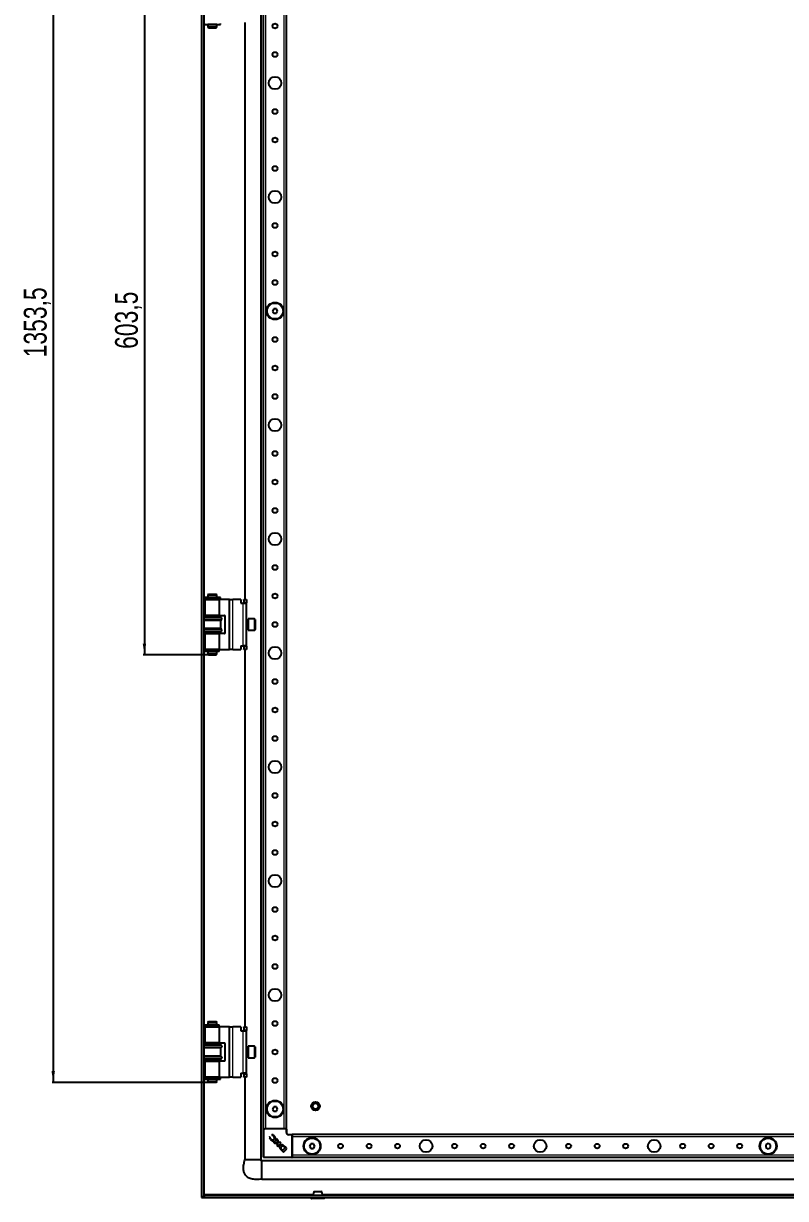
# Model space of a CAD drawing. Header units: millimetres. Extents: x -846 to 1944, y -811 to 1043.
# Drawn here: x 631 to 1299, y -674 to 356 of the extents above; entities that cross this region are included whole.
import ezdxf

# ---------------------------------------------------------------- set-up
doc = ezdxf.new("R2010")
doc.units = ezdxf.units.MM
doc.layers.add('FORMAT', color=7, linetype='Continuous')
doc.styles.add('SLDTEXTSTYLE0', font='TXT', dxfattribs={"width": 0.75})
doc.dimstyles.new('SLDDIMSTYLE0', dxfattribs={"dimtxt": 20, "dimasz": 10, "dimexe": 0, "dimexo": 0.0625, "dimgap": 5, "dimtad": 2, "dimdec": 1, "dimrnd": 1e-09, "dimzin": 12, "dimdsep": 46, "dimtxsty": 'SLDTEXTSTYLE0', "dimsah": 1, "dimcen": 0.09, "dimadec": 0, "dimazin": 3, "dimtfac": 1, "dimtofl": 0, "dimtmove": 0, "dimatfit": 3, "dimfxl": 0, "dimfrac": 2, "dimtolj": 1, "dimtzin": 12, "dimarcsym": 0})

# ---------------------------------------------------------------- blocks, each defined once
blk = doc.blocks.new('_D_7')
at = {"layer": 'FORMAT'}
for p, q in [((792.8, 781), (655.7, 781)), ((656.7, 781), (656.7, -572.5)), ((792.8, -572.5), (655.7, -572.5))]:
    blk.add_line(p, q, dxfattribs=at)
for points in [[(656.7, 781), (655.2, 771), (658.2, 771)], [(656.7, -572.5), (658.2, -562.5), (655.2, -562.5)]]:
    blk.add_solid(points, dxfattribs=at)
at = {"layer": 'FORMAT', "insert": (630.9, 63.6), "char_height": 20, "attachment_point": 1, "rotation": 90, "style": 'SLDTEXTSTYLE0'}
blk.add_mtext('1353,5', dxfattribs=at)
blk = doc.blocks.new('_D_9')
at = {"layer": 'FORMAT'}
for p, q in [((792.8, 406), (735.7, 406)), ((736.7, 406), (736.7, -197.5)), ((792.8, -197.5), (735.7, -197.5))]:
    blk.add_line(p, q, dxfattribs=at)
for points in [[(736.7, 406), (735.2, 396), (738.2, 396)], [(736.7, -197.5), (738.2, -187.5), (735.2, -187.5)]]:
    blk.add_solid(points, dxfattribs=at)
at = {"layer": 'FORMAT', "insert": (710.9, 71), "char_height": 20, "attachment_point": 1, "rotation": 90, "style": 'SLDTEXTSTYLE0'}
blk.add_mtext('603,5', dxfattribs=at)

msp = doc.modelspace()

# ---------------------------------------------------------------- linework, layer by layer
at = {"color": 7, "linetype": 'Continuous', "lineweight": 25}
for p, q in [((786.72, 881.72), (786.72, -673.28)), ((788.72, 881.72), (788.72, -673.28)), ((838.72, 848.72), (838.72, -640.28)), ((841.22, -613.28), (841.22, 821.72)), ((861.22, -613.28), (861.22, 821.72)), ((789.07, 356.42), (789.07, 355.52)), ((789.07, 355.52), (803.37, 355.52)), ((792.22, 355.47), (792.22, 353.47)), ((796.97, 355.47), (792.22, 355.47)), ((792.22, 353.47), (792.79, 352.47)), ((792.22, 353.47), (796.97, 353.47)), ((792.72, 355.52), (792.72, 355.47)), ((796.86, 352.47), (792.79, 352.47)), ((799.64, 352.47), (796.86, 352.47)), ((800.22, 355.47), (796.97, 355.47)), ((796.97, 353.47), (800.22, 353.47)), ((799.64, 352.47), (800.22, 353.47)), ((799.72, 355.47), (799.72, 355.52)), ((800.22, 353.47), (800.22, 355.47)), ((803.37, 355.52), (803.37, 356.42)), ((824.72, 357.22), (824.72, -148.78)), ((850.06, 106.22), (848.91, 104.22)), ((848.91, 104.22), (850.06, 102.22)), ((852.37, 106.22), (850.06, 106.22)), ((853.53, 104.22), (852.37, 106.22)), ((852.37, 102.22), (853.53, 104.22)), ((850.06, 102.22), (852.37, 102.22)), ((792.79, -144.03), (792.22, -145.03)), ((792.79, -144.03), (799.64, -144.03)), ((800.22, -145.03), (799.64, -144.03)), ((789.07, -147.08), (789.07, -147.98)), ((803.37, -147.08), (789.07, -147.08)), ((803.37, -147.98), (789.07, -147.98)), ((789.77, -148.78), (789.77, -162.78)), ((789.77, -148.78), (802.67, -148.78)), ((792.22, -145.03), (792.22, -147.03)), ((800.22, -145.03), (792.22, -145.03)), ((792.22, -147.03), (800.22, -147.03)), ((792.22, -148.03), (792.22, -148.78)), ((792.22, -148.03), (800.22, -148.03)), ((792.72, -147.03), (792.72, -147.08)), ((792.72, -147.98), (792.72, -148.03)), ((799.72, -147.08), (799.72, -147.03)), ((799.72, -148.03), (799.72, -147.98)), ((800.22, -147.03), (800.22, -145.03)), ((800.22, -148.78), (800.22, -148.03)), ((802.67, -162.78), (802.67, -148.78)), ((810.77, -148.78), (802.67, -148.78)), ((803.37, -147.98), (803.37, -147.08)), ((811.27, -148.78), (810.77, -148.78)), ((811.27, -148.78), (814.27, -148.78)), ((811.27, -192.78), (811.27, -148.78)), ((821.27, -148.78), (814.27, -148.78)), ((821.27, -148.78), (821.27, -152.08)), ((821.27, -152.08), (823.27, -152.08)), ((823.27, -152.08), (826.27, -152.08)), ((823.77, -148.78), (826.27, -148.78)), ((823.77, -149.28), (823.77, -148.78)), ((823.77, -149.28), (823.77, -151.28)), ((823.77, -151.78), (823.77, -151.28)), ((826.27, -151.78), (823.77, -151.78)), ((823.77, -151.78), (823.77, -152.08)), ((826.27, -148.78), (826.27, -149.28)), ((826.27, -149.28), (826.27, -151.28)), ((826.27, -151.28), (826.27, -151.78)), ((826.27, -152.08), (826.27, -151.78)), ((826.27, -189.48), (826.27, -152.08)), ((788.72, -163.78), (803.72, -163.78)), ((803.72, -164.38), (788.72, -164.38)), ((802.67, -162.78), (789.77, -162.78)), ((792.22, -162.78), (792.22, -163.78)), ((800.22, -163.78), (800.22, -162.78)), ((802.67, -162.78), (806.77, -162.78)), ((803.72, -164.38), (803.72, -163.78)), ((804.42, -165.06), (803.72, -164.38)), ((807.27, -163.28), (807.27, -178.28)), ((803.72, -167.18), (788.72, -167.18)), ((803.72, -174.38), (788.72, -174.38)), ((803.72, -167.18), (804.42, -166.49)), ((803.72, -174.38), (803.72, -167.18)), ((804.42, -175.06), (803.72, -174.38)), ((827.52, -167.78), (826.27, -167.78)), ((826.27, -173.78), (827.52, -173.78)), ((833.17, -165.78), (827.77, -165.78)), ((827.77, -165.78), (827.77, -175.1)), ((827.77, -175.1), (827.77, -175.78)), ((833.77, -166.38), (833.77, -174.58)), ((833.77, -174.58), (833.77, -175.18)), ((803.72, -177.18), (788.72, -177.18)), ((788.72, -177.78), (803.72, -177.78)), ((789.77, -178.78), (789.77, -192.78)), ((789.77, -178.78), (802.67, -178.78)), ((792.22, -177.78), (792.22, -178.78)), ((800.22, -178.78), (800.22, -177.78)), ((802.67, -192.78), (802.67, -178.78)), ((806.77, -178.78), (802.67, -178.78)), ((803.72, -177.18), (804.42, -176.49)), ((803.72, -177.78), (803.72, -177.18)), ((827.77, -175.78), (833.17, -175.78)), ((789.07, -193.58), (789.07, -194.48)), ((801.95, -193.58), (789.07, -193.58)), ((801.95, -194.48), (789.07, -194.48)), ((802.67, -192.78), (789.77, -192.78)), ((792.22, -192.78), (792.22, -193.53)), ((792.22, -193.53), (800.22, -193.53)), ((792.22, -194.53), (792.22, -196.53)), ((792.22, -194.53), (800.22, -194.53)), ((792.72, -193.53), (792.72, -193.58)), ((792.72, -194.48), (792.72, -194.53)), ((799.72, -193.58), (799.72, -193.53)), ((799.72, -194.53), (799.72, -194.48)), ((800.22, -193.53), (800.22, -192.78)), ((800.22, -196.53), (800.22, -194.53)), ((802.04, -193.58), (801.95, -193.58)), ((802.04, -194.48), (801.95, -194.48)), ((802.04, -194.48), (802.04, -193.58)), ((802.25, -193.58), (802.04, -193.58)), ((802.25, -194.48), (802.04, -194.48)), ((802.25, -194.48), (802.25, -193.58)), ((802.67, -192.78), (810.77, -192.78)), ((810.77, -192.78), (811.27, -192.78)), ((814.27, -192.78), (811.27, -192.78)), ((814.27, -192.78), (821.27, -192.78)), ((821.27, -189.48), (823.27, -189.48)), ((821.27, -189.48), (821.27, -192.78)), ((826.27, -189.48), (823.27, -189.48)), ((823.77, -189.48), (823.77, -189.78)), ((823.77, -189.78), (826.27, -189.78)), ((823.77, -190.28), (823.77, -189.78)), ((823.77, -190.28), (823.77, -192.28)), ((823.77, -192.78), (823.77, -192.28)), ((826.27, -192.78), (823.77, -192.78)), ((824.72, -192.78), (824.72, -523.78)), ((826.27, -189.78), (826.27, -189.48)), ((826.27, -189.78), (826.27, -190.28)), ((826.27, -190.28), (826.27, -192.28)), ((826.27, -192.28), (826.27, -192.78)), ((792.22, -196.53), (792.79, -197.53)), ((792.22, -196.53), (796.97, -196.53)), ((796.86, -197.53), (792.79, -197.53)), ((799.64, -197.53), (796.86, -197.53)), ((796.97, -196.53), (800.22, -196.53)), ((799.64, -197.53), (800.22, -196.53)), ((789.07, -522.08), (789.07, -522.98)), ((789.07, -522.08), (801.95, -522.08)), ((789.07, -522.98), (801.95, -522.98)), ((789.77, -523.78), (789.77, -537.78)), ((789.77, -523.78), (802.67, -523.78)), ((792.79, -519.03), (792.22, -520.03)), ((792.22, -520.03), (792.22, -522.03)), ((800.22, -520.03), (792.22, -520.03)), ((796.97, -522.03), (792.22, -522.03)), ((792.22, -523.03), (792.22, -523.78)), ((796.97, -523.03), (792.22, -523.03)), ((792.72, -522.03), (792.72, -522.08)), ((792.72, -522.98), (792.72, -523.03)), ((792.79, -519.03), (799.64, -519.03)), ((800.22, -522.03), (796.97, -522.03)), ((800.22, -523.03), (796.97, -523.03)), ((800.22, -520.03), (799.64, -519.03)), ((799.72, -522.08), (799.72, -522.03)), ((799.72, -523.03), (799.72, -522.98)), ((800.22, -522.03), (800.22, -520.03)), ((800.22, -523.78), (800.22, -523.03)), ((801.95, -522.08), (802.04, -522.08)), ((801.95, -522.98), (802.04, -522.98)), ((802.04, -522.98), (802.04, -522.08)), ((802.04, -522.08), (802.25, -522.08)), ((802.04, -522.98), (802.25, -522.98)), ((802.25, -522.98), (802.25, -522.08)), ((802.67, -537.78), (802.67, -523.78)), ((810.77, -523.78), (802.67, -523.78)), ((811.27, -523.78), (810.77, -523.78)), ((811.27, -523.78), (814.27, -523.78)), ((811.27, -567.78), (811.27, -523.78)), ((821.27, -523.78), (814.27, -523.78)), ((821.27, -523.78), (821.27, -527.08)), ((823.77, -523.78), (826.27, -523.78)), ((823.77, -524.28), (823.77, -523.78)), ((823.77, -524.28), (823.77, -526.28)), ((826.27, -523.78), (826.27, -524.28)), ((826.27, -524.28), (826.27, -526.28)), ((821.27, -527.08), (823.27, -527.08)), ((823.27, -527.08), (826.27, -527.08)), ((823.77, -526.78), (823.77, -526.28)), ((826.27, -526.78), (823.77, -526.78)), ((823.77, -526.78), (823.77, -527.08)), ((826.27, -526.28), (826.27, -526.78)), ((826.27, -527.08), (826.27, -526.78)), ((826.27, -564.48), (826.27, -527.08)), ((788.72, -538.78), (803.72, -538.78)), ((803.72, -539.38), (788.72, -539.38)), ((803.72, -542.18), (788.72, -542.18)), ((802.67, -537.78), (789.77, -537.78)), ((792.22, -537.78), (792.22, -538.78)), ((800.22, -538.78), (800.22, -537.78)), ((802.67, -537.78), (806.77, -537.78)), ((803.72, -539.38), (803.72, -538.78)), ((804.42, -540.06), (803.72, -539.38)), ((803.72, -542.18), (804.42, -541.49)), ((803.72, -549.38), (803.72, -542.18)), ((807.27, -538.28), (807.27, -553.28)), ((827.52, -542.78), (826.27, -542.78)), ((833.17, -540.78), (827.77, -540.78)), ((827.77, -540.78), (827.77, -550.78)), ((833.77, -541.38), (833.77, -550.18)), ((803.72, -549.38), (788.72, -549.38)), ((803.72, -552.18), (788.72, -552.18)), ((788.72, -552.78), (803.72, -552.78)), ((789.77, -553.78), (789.77, -567.78)), ((789.77, -553.78), (802.67, -553.78)), ((792.22, -552.78), (792.22, -553.78)), ((800.22, -553.78), (800.22, -552.78)), ((802.67, -567.78), (802.67, -553.78)), ((806.77, -553.78), (802.67, -553.78)), ((804.42, -550.06), (803.72, -549.38)), ((803.72, -552.18), (804.42, -551.49)), ((803.72, -552.78), (803.72, -552.18)), ((826.27, -548.78), (827.52, -548.78)), ((827.77, -550.78), (833.17, -550.78)), ((821.27, -564.48), (823.27, -564.48)), ((821.27, -564.48), (821.27, -567.78)), ((826.27, -564.48), (823.27, -564.48)), ((823.77, -564.48), (823.77, -564.78)), ((823.77, -564.78), (826.27, -564.78)), ((823.77, -565.28), (823.77, -564.78)), ((823.77, -565.28), (823.77, -567.28)), ((826.27, -564.78), (826.27, -564.48)), ((826.27, -564.78), (826.27, -565.28)), ((826.27, -565.28), (826.27, -567.28)), ((789.07, -568.58), (789.07, -569.48)), ((789.07, -568.58), (803.37, -568.58)), ((789.07, -569.48), (803.37, -569.48)), ((802.67, -567.78), (789.77, -567.78)), ((792.22, -567.78), (792.22, -568.53)), ((796.97, -568.53), (792.22, -568.53)), ((792.22, -569.53), (792.22, -571.53)), ((796.97, -569.53), (792.22, -569.53)), ((792.22, -571.53), (792.79, -572.53)), ((792.22, -571.53), (796.97, -571.53)), ((792.72, -568.53), (792.72, -568.58)), ((792.72, -569.48), (792.72, -569.53)), ((796.86, -572.53), (792.79, -572.53)), ((799.64, -572.53), (796.86, -572.53)), ((800.22, -568.53), (796.97, -568.53)), ((800.22, -569.53), (796.97, -569.53)), ((796.97, -571.53), (800.22, -571.53)), ((799.64, -572.53), (800.22, -571.53)), ((799.72, -568.58), (799.72, -568.53)), ((799.72, -569.53), (799.72, -569.48)), ((800.22, -568.53), (800.22, -567.78)), ((800.22, -571.53), (800.22, -569.53)), ((802.67, -567.78), (810.77, -567.78)), ((803.37, -569.48), (803.37, -568.58)), ((810.77, -567.78), (811.27, -567.78)), ((814.27, -567.78), (811.27, -567.78)), ((814.27, -567.78), (821.27, -567.78)), ((823.77, -567.78), (823.77, -567.28)), ((826.27, -567.78), (823.77, -567.78)), ((824.72, -567.78), (824.72, -640.28)), ((826.27, -567.28), (826.27, -567.78)), ((850.06, -593.78), (848.91, -595.78)), ((848.91, -595.78), (850.06, -597.78)), ((852.37, -593.78), (850.06, -593.78)), ((850.06, -597.78), (852.37, -597.78)), ((853.53, -595.78), (852.37, -593.78)), ((852.37, -597.78), (853.53, -595.78)), ((841.52, -613.28), (841.22, -613.28)), ((841.22, -637.98), (841.22, -613.58)), ((841.52, -613.28), (842.16, -613.28)), ((843.22, -613.28), (842.16, -613.28)), ((859.22, -613.28), (843.22, -613.28)), ((848.84, -618.28), (848.33, -618.53)), ((860.27, -613.28), (859.22, -613.28)), ((860.27, -613.28), (860.92, -613.28)), ((861.22, -613.28), (860.92, -613.28)), ((861.22, -613.58), (861.22, -616.28)), ((863.22, -618.28), (865.92, -618.28)), ((1646.22, -618.28), (866.22, -618.28)), ((866.22, -618.28), (866.22, -618.58)), ((846.76, -620.34), (846.07, -620.67)), ((846.9, -620.48), (846.76, -620.34)), ((848.33, -618.53), (848.44, -618.64)), ((849.89, -624.91), (850.68, -625.7)), ((852.98, -625.38), (849.89, -624.91)), ((850.68, -625.7), (853.95, -626.19)), ((853.95, -626.19), (852.56, -627.58)), ((852.56, -627.58), (853.61, -628.63)), ((852.8, -621.91), (852.98, -625.38)), ((854.09, -623.19), (852.8, -621.91)), ((853.61, -628.63), (856.57, -625.67)), ((854.26, -625.85), (854.09, -623.19)), ((855.51, -624.61), (854.26, -625.85)), ((856.57, -625.67), (855.51, -624.61)), ((866.22, -618.58), (866.22, -619.22)), ((866.22, -619.22), (866.22, -620.28)), ((866.22, -620.28), (866.22, -636.28)), ((882.56, -626.28), (881.41, -628.28)), ((881.41, -628.28), (882.56, -630.28)), ((884.87, -626.28), (882.56, -626.28)), ((886.03, -628.28), (884.87, -626.28)), ((884.87, -630.28), (886.03, -628.28)), ((1283.72, -625.97), (1281.72, -627.12)), ((1281.72, -627.12), (1281.72, -629.43)), ((1285.72, -627.12), (1283.72, -625.97)), ((1285.72, -629.43), (1285.72, -627.12)), ((865.92, -638.28), (841.52, -638.28)), ((856.62, -631.64), (858.61, -633.63)), ((857.16, -631.39), (857.91, -632.11)), ((857.91, -632.11), (860.09, -629.93)), ((858.61, -633.63), (861.57, -630.67)), ((860.09, -629.93), (859.41, -629.27)), ((859.68, -628.78), (859.66, -628.76)), ((861.57, -630.67), (859.68, -628.78)), ((866.22, -636.28), (866.22, -637.33)), ((866.22, -637.33), (866.22, -637.98)), ((866.22, -637.98), (866.22, -638.28)), ((1646.22, -638.28), (866.22, -638.28)), ((882.56, -630.28), (884.87, -630.28)), ((1281.72, -629.43), (1283.72, -630.59)), ((1283.72, -630.59), (1285.72, -629.43)), ((1646.22, -641.28), (839.72, -641.28)), ((839.72, -657.28), (1727.72, -657.28)), ((786.72, -673.28), (788.72, -673.28)), ((789.02, -671.28), (1778.42, -671.28)), ((789.02, -671.28), (789.02, -673.28)), ((789.02, -673.28), (1778.42, -673.28)), ((789.12, -671.28), (789.32, -670.68)), ((882.97, -673.28), (882.97, -674.03)), ((885.71, -674.28), (883.22, -674.28)), ((894.22, -674.28), (885.71, -674.28)), ((894.47, -674.03), (894.47, -673.28))]:
    msp.add_line(p, q, dxfattribs=at)
at = {"color": 8, "linetype": 'Continuous', "lineweight": 18}
for p, q in [((843.22, -613.28), (843.22, 821.72)), ((859.22, -613.28), (859.22, 821.72)), ((789.32, -147.08), (789.32, 355.52)), ((789.32, -163.78), (789.32, -147.98)), ((810.77, -148.78), (810.77, -192.78)), ((814.27, -192.78), (814.27, -148.78)), ((823.27, -189.48), (823.27, -152.08)), ((826.27, -149.28), (823.77, -149.28)), ((823.77, -151.28), (826.27, -151.28)), ((804.42, -165.06), (788.72, -165.06)), ((804.42, -166.49), (788.72, -166.49)), ((804.42, -175.06), (788.72, -175.06)), ((827.52, -173.78), (827.52, -167.78)), ((833.17, -175.1), (833.17, -165.78)), ((833.17, -175.78), (833.17, -175.1)), ((804.42, -176.49), (788.72, -176.49)), ((789.32, -193.58), (789.32, -177.78)), ((789.32, -522.08), (789.32, -194.48)), ((801.95, -194.48), (801.95, -193.58)), ((826.27, -190.28), (823.77, -190.28)), ((823.77, -192.28), (826.27, -192.28)), ((789.32, -538.78), (789.32, -522.98)), ((801.95, -522.08), (801.95, -522.98)), ((810.77, -523.78), (810.77, -567.78)), ((814.27, -567.78), (814.27, -523.78)), ((826.27, -524.28), (823.77, -524.28)), ((823.27, -564.48), (823.27, -527.08)), ((823.77, -526.28), (826.27, -526.28)), ((804.42, -540.06), (788.72, -540.06)), ((804.42, -541.49), (788.72, -541.49)), ((827.52, -543.19), (827.52, -542.78)), ((827.52, -548.78), (827.52, -543.19)), ((833.17, -550.78), (833.17, -540.78)), ((804.42, -550.06), (788.72, -550.06)), ((804.42, -551.49), (788.72, -551.49)), ((789.32, -568.58), (789.32, -552.78)), ((826.27, -565.28), (823.77, -565.28)), ((789.32, -670.68), (789.32, -569.48)), ((823.77, -567.28), (826.27, -567.28)), ((841.22, -613.58), (841.52, -613.58)), ((841.52, -613.28), (841.52, -613.58)), ((841.52, -613.58), (841.52, -637.98)), ((860.92, -613.58), (841.52, -613.58)), ((860.92, -613.28), (860.92, -613.58)), ((860.92, -616.28), (860.92, -613.58)), ((860.92, -613.58), (861.22, -613.58)), ((861.22, -616.28), (860.92, -616.28)), ((863.22, -618.28), (863.22, -618.58)), ((865.92, -618.28), (865.92, -618.58)), ((865.92, -618.58), (863.22, -618.58)), ((865.92, -637.98), (865.92, -618.58)), ((865.92, -618.58), (866.22, -618.58)), ((1646.22, -620.28), (866.22, -620.28)), ((841.52, -637.98), (841.22, -637.98)), ((841.52, -637.98), (865.92, -637.98)), ((841.52, -637.98), (841.52, -638.28)), ((865.92, -637.98), (865.92, -638.28)), ((865.92, -637.98), (866.22, -637.98)), ((1646.22, -636.28), (866.22, -636.28)), ((884.75, -670.68), (789.32, -670.68)), ((882.97, -674.03), (885.57, -674.03)), ((885.57, -674.03), (894.47, -674.03)), ((1674.75, -670.68), (892.69, -670.68))]:
    msp.add_line(p, q, dxfattribs=at)
at = {"color": 7, "linetype": 'Continuous', "lineweight": 25}
for centre, radius in [((851.22, 354.22), 2.1), ((851.22, 329.22), 2.1), ((851.22, 304.22), 5.5), ((851.22, 279.22), 2.1), ((851.22, 254.22), 2.1), ((851.22, 229.22), 2.1), ((851.22, 204.22), 5.5), ((851.22, 179.22), 2.1), ((851.22, 154.22), 2.1), ((851.22, 129.22), 2.1), ((851.22, 104.22), 7.5), ((851.22, 104.22), 7), ((851.22, 79.22), 2.1), ((851.22, 54.22), 2.1), ((851.22, 29.22), 2.1), ((851.22, 4.22), 5.5), ((851.22, -20.78), 2.1), ((851.22, -45.78), 2.1), ((851.22, -70.78), 2.1), ((851.22, -95.78), 5.5), ((851.22, -120.78), 2.1), ((851.22, -145.78), 2.1), ((851.22, -170.78), 2.1), ((851.22, -195.78), 5.5), ((851.22, -220.78), 2.1), ((851.22, -245.78), 2.1), ((851.22, -270.78), 2.1), ((851.22, -295.78), 5.5), ((851.22, -320.78), 2.1), ((851.22, -345.78), 2.1), ((851.22, -370.78), 2.1), ((851.22, -395.78), 5.5), ((851.22, -420.78), 2.1), ((851.22, -445.78), 2.1), ((851.22, -470.78), 2.1), ((851.22, -495.78), 5.5), ((851.22, -520.78), 2.1), ((851.22, -545.78), 2.1), ((851.22, -570.78), 2.1), ((851.22, -595.78), 7.5), ((851.22, -595.78), 7), ((886.72, -593.28), 3.75), ((886.72, -593.28), 3), ((886.72, -593.28), 2.5), ((883.72, -628.28), 7.5), ((883.72, -628.28), 7), ((908.72, -628.28), 2.1), ((933.72, -628.28), 2.1), ((958.72, -628.28), 2.1), ((983.72, -628.28), 5.5), ((1008.72, -628.28), 2.1), ((1033.72, -628.28), 2.1), ((1058.72, -628.28), 2.1), ((1083.72, -628.28), 5.5), ((1108.72, -628.28), 2.1), ((1133.72, -628.28), 2.1), ((1158.72, -628.28), 2.1), ((1183.72, -628.28), 5.5), ((1208.72, -628.28), 2.1), ((1233.72, -628.28), 2.1), ((1258.72, -628.28), 2.1), ((1283.72, -628.28), 7.5), ((1283.72, -628.28), 7)]:
    msp.add_circle(centre, radius, dxfattribs=at)
for centre, radius, start, end in [((806.77, -163.28), 0.5, 0, 90), ((803.72, -165.78), 1, 314.427, 45.573), ((803.72, -175.78), 1, 314.427, 45.573), ((827.52, -167.53), 0.25, 270, 0), ((827.52, -174.03), 0.25, 360, 90), ((833.17, -166.38), 0.6, 0, 90), ((833.17, -175.18), 0.6, 270, 360), ((806.77, -178.28), 0.5, 270, 0), ((803.72, -540.78), 1, 314.427, 45.573), ((806.77, -538.28), 0.5, 0, 90), ((827.52, -542.53), 0.25, 270, 0), ((833.17, -541.38), 0.6, 0, 90), ((803.72, -550.78), 1, 314.427, 45.573), ((806.77, -553.28), 0.5, 270, 0), ((827.52, -549.03), 0.25, 360, 90), ((833.17, -550.18), 0.6, 270, 360), ((841.52, -613.58), 0.3, 90, 180), ((860.92, -613.58), 0.3, 0, 90), ((863.22, -616.28), 2, 180, 270), ((865.92, -618.58), 0.3, 0, 90), ((849.21, -620.77), 1.97, 218.45405, 305.887), ((848.81, -621.2), 1.94, 323.30966, 52.34638), ((841.52, -637.98), 0.3, 180, 270), ((859.82, -627.98), 4.87, 200.34448, 228.77765), ((861.64, -627.2), 6.12, 216.98881, 223.07444), ((865.92, -637.98), 0.3, 270, 0), ((885.6, -668.78), 0.5, 89.96367, 164.83397), ((891.83, -668.78), 0.5, 15.24646, 90.04596), ((883.22, -674.03), 0.25, 180, 270), ((894.22, -674.03), 0.25, 270, 0)]:
    msp.add_arc(centre, radius, start, end, dxfattribs=at)
at = {"color": 8, "linetype": 'Continuous', "lineweight": 18}
msp.add_arc((863.22, -616.28), 2.3, 180, 270, dxfattribs=at)
at = {"color": 7, "linetype": 'Continuous', "lineweight": 25}
for points, knots in [([(850.36, -619.38), (850.09, -619.14), (849.63, -618.71), (849.07, -618.41), (848.84, -618.28)], [0, 0, 0, 0, 0.5776526, 1, 1, 1, 1]), ([(846.07, -620.67), (846.26, -621.01), (846.59, -621.64), (847.08, -622.17), (847.31, -622.41)], [0, 0, 0, 0, 0.5367999, 1, 1, 1, 1]), ([(847.67, -621.99), (847.45, -621.73), (847.08, -621.29), (846.95, -620.72), (846.9, -620.48)], [0, 0, 0, 0, 0.5796082, 1, 1, 1, 1]), ([(847.31, -622.41), (847.68, -622.74), (848.38, -623.35), (849.55, -623.9), (850.49, -624.04), (851.13, -623.89), (851.36, -623.7), (851.48, -623.61)], [0, 0, 0, 0, 0.3156741, 0.5895198, 0.8131992, 0.9090264, 1, 1, 1, 1]), ([(848.44, -618.64), (848.75, -618.78), (849.33, -619.05), (849.79, -619.47), (850, -619.67)], [0, 0, 0, 0, 0.5476433, 1, 1, 1, 1]), ([(851.48, -623.61), (851.61, -623.45), (851.89, -623.12), (852.06, -622.42), (851.93, -621.54), (851.37, -620.47), (850.73, -619.78), (850.36, -619.38)], [0, 0, 0, 0, 0.13053215, 0.26603114, 0.42399737, 0.66681903, 1, 1, 1, 1]), ([(858.33, -627.63), (858.13, -627.52), (857.74, -627.31), (857.11, -627.2), (856.51, -627.23), (855.98, -627.44), (855.54, -627.8), (855.25, -628.31), (855.13, -628.97), (855.22, -629.42), (855.26, -629.67)], [0, 0, 0, 0, 0.1380907, 0.2654555, 0.3840134, 0.4961027, 0.6057595, 0.7197905, 0.8476619, 1, 1, 1, 1]), ([(859.41, -629.27), (859.21, -629.08), (858.84, -628.73), (858.3, -628.4), (857.86, -628.34), (857.51, -628.41), (857.16, -628.6), (856.95, -628.79), (856.83, -628.9)], [0, 0, 0, 0, 0.2746757, 0.5030419, 0.607381, 0.7165791, 0.8434117, 1, 1, 1, 1]), ([(859.18, -628.31), (859.03, -628.17), (858.76, -627.93), (858.46, -627.72), (858.33, -627.63)], [0, 0, 0, 0, 0.5518299, 1, 1, 1, 1]), ([(859.66, -628.76), (859.58, -628.69), (859.42, -628.53), (859.26, -628.38), (859.18, -628.31)], [0, 0, 0, 0, 0.486421, 1, 1, 1, 1]), ([(856.83, -628.9), (856.74, -629), (856.58, -629.17), (856.39, -629.45), (856.3, -629.72), (856.3, -630.05), (856.46, -630.45), (856.64, -630.73), (856.75, -630.89)], [0, 0, 0, 0, 0.1768081, 0.3192306, 0.4393795, 0.5523951, 0.7492045, 1, 1, 1, 1]), ([(839.72, -657.28), (837.99, -657.45), (834.85, -657.75), (830.52, -657.23), (827.09, -655.81), (824.88, -653.49), (823.79, -650.72), (823.47, -647.68), (823.77, -644.11), (824.38, -641.63), (824.72, -640.28)], [0, 0, 0, 0, 0.1767131, 0.3209108, 0.4403077, 0.5483696, 0.6373998, 0.7388783, 0.8585434, 1, 1, 1, 1]), ([(838.6, -640.28), (838.57, -640.28), (838.49, -640.28), (838.03, -640.28), (837.74, -640.28)], [0, 0, 0, 0, 0.3508613, 1, 1, 1, 1]), ([(839.72, -641.44), (839.62, -641.43), (839.48, -641.41), (839.32, -641.34), (839.24, -641.28), (839.18, -641.22), (839.14, -641.14), (839.11, -641.07), (839.04, -640.9), (838.88, -640.82), (838.73, -640.59), (838.7, -640.39), (838.68, -640.28)], [0, 0, 0, 0, 0.146823, 0.2020406, 0.2476428, 0.2869104, 0.3235687, 0.3607849, 0.4008302, 0.6285129, 0.7943203, 1, 1, 1, 1]), ([(838.72, -640.28), (838.87, -640.5), (839.13, -640.91), (839.54, -641.17), (839.72, -641.28)], [0, 0, 0, 0, 0.56156054, 1, 1, 1, 1]), ([(839.72, -657.28), (839.72, -657.16), (839.72, -656.92), (839.72, -655.07), (839.72, -652.42), (839.72, -649.28), (839.72, -646.13), (839.72, -643.52), (839.72, -641.89), (839.72, -641.67), (839.72, -641.6)], [0, 0, 0, 0, 0.1338561, 0.2677122, 0.4015683, 0.5354244, 0.6692805, 0.8031366, 0.9369927, 1, 1, 1, 1]), ([(885.13, -668.63), (884.94, -669.37), (884.72, -670.23), (884.7, -671.15), (884.69, -671.28)], [0, 0, 0, 0, 0.85815044, 1, 1, 1, 1]), ([(885.64, -668.28), (885.63, -668.28), (885.59, -668.28), (885.87, -668.28), (886.39, -668.28), (887.1, -668.28), (887.96, -668.28), (889.02, -668.28), (890.05, -668.28), (890.93, -668.28), (891.54, -668.28), (891.84, -668.28), (891.8, -668.28), (891.79, -668.28)], [0, 0, 0, 0, 0.03383987, 0.14125402, 0.24869781, 0.31577373, 0.42331427, 0.53084604, 0.63820963, 0.74570629, 0.85337196, 0.96091674, 1, 1, 1, 1]), ([(892.74, -671.28), (892.74, -671.15), (892.72, -670.23), (892.49, -669.37), (892.31, -668.63)], [0, 0, 0, 0, 0.1418495, 1, 1, 1, 1]), ([(788.72, -673.28), (788.74, -672.85), (788.78, -672.28), (788.97, -671.72), (789.02, -671.6)], [0, 0, 0, 0, 0.7734591, 1, 1, 1, 1]), ([(789.32, -670.68), (789.27, -670.84), (789.22, -670.99), (789.12, -671.21), (789.07, -671.28), (789.02, -671.28)], [0, 0, 0, 0, 0.5, 0.5, 1, 1, 1, 1])]:
    msp.add_open_spline(points, degree=3, knots=knots, dxfattribs=at)
for points in [[(825.69, -640.28), (825.41, -640.28), (824.84, -640.28), (824.76, -640.28), (824.72, -640.28)], [(828.15, -640.28), (827.66, -640.28), (826.69, -640.28), (826.03, -640.28), (825.69, -640.28)], [(831.72, -640.28), (831.09, -640.28), (829.83, -640.28), (828.71, -640.28), (828.15, -640.28)], [(835.28, -640.28), (834.72, -640.28), (833.6, -640.28), (832.34, -640.28), (831.72, -640.28)], [(837.74, -640.28), (837.41, -640.28), (836.74, -640.28), (835.77, -640.28), (835.28, -640.28)]]:
    msp.add_open_spline(points, degree=3, dxfattribs=at)
at = {"color": 8, "linetype": 'Continuous', "lineweight": 18}
msp.add_open_spline([(892.26, -668.66), (892.28, -668.66), (892.32, -668.66), (891.98, -668.66), (891.28, -668.66), (890.26, -668.66), (889.07, -668.66), (887.84, -668.66), (886.85, -668.66), (886.03, -668.66), (885.43, -668.66), (885.1, -668.66), (885.15, -668.66), (885.16, -668.66)], degree=3, knots=[0, 0, 0, 0, 0.03889074, 0.14638019, 0.25397328, 0.36138295, 0.46868142, 0.57616477, 0.68366473, 0.75070673, 0.85806803, 0.96542396, 1, 1, 1, 1], dxfattribs=at)

# ---------------------------------------------------------------- dimensions: what is measured, and where the dimension line sits
at = {"layer": 'FORMAT'}
for base, p1, p2, picture, middle in [((656.71, -572.53), (792.79, 780.97), (792.79, -572.53), '_D_7', (656.71, 104.22)), ((736.71, -197.53), (792.79, 405.97), (792.79, -197.53), '_D_9', (736.71, 104.22))]:
    dim = msp.add_linear_dim(base=base, p1=p1, p2=p2, angle=90, dimstyle='SLDDIMSTYLE0', dxfattribs=at)
    dim.commit()
    dim.dimension.update_dxf_attribs({"geometry": picture, "text_midpoint": middle, "dimtype": 160})

doc.saveas('drawing.dxf')
